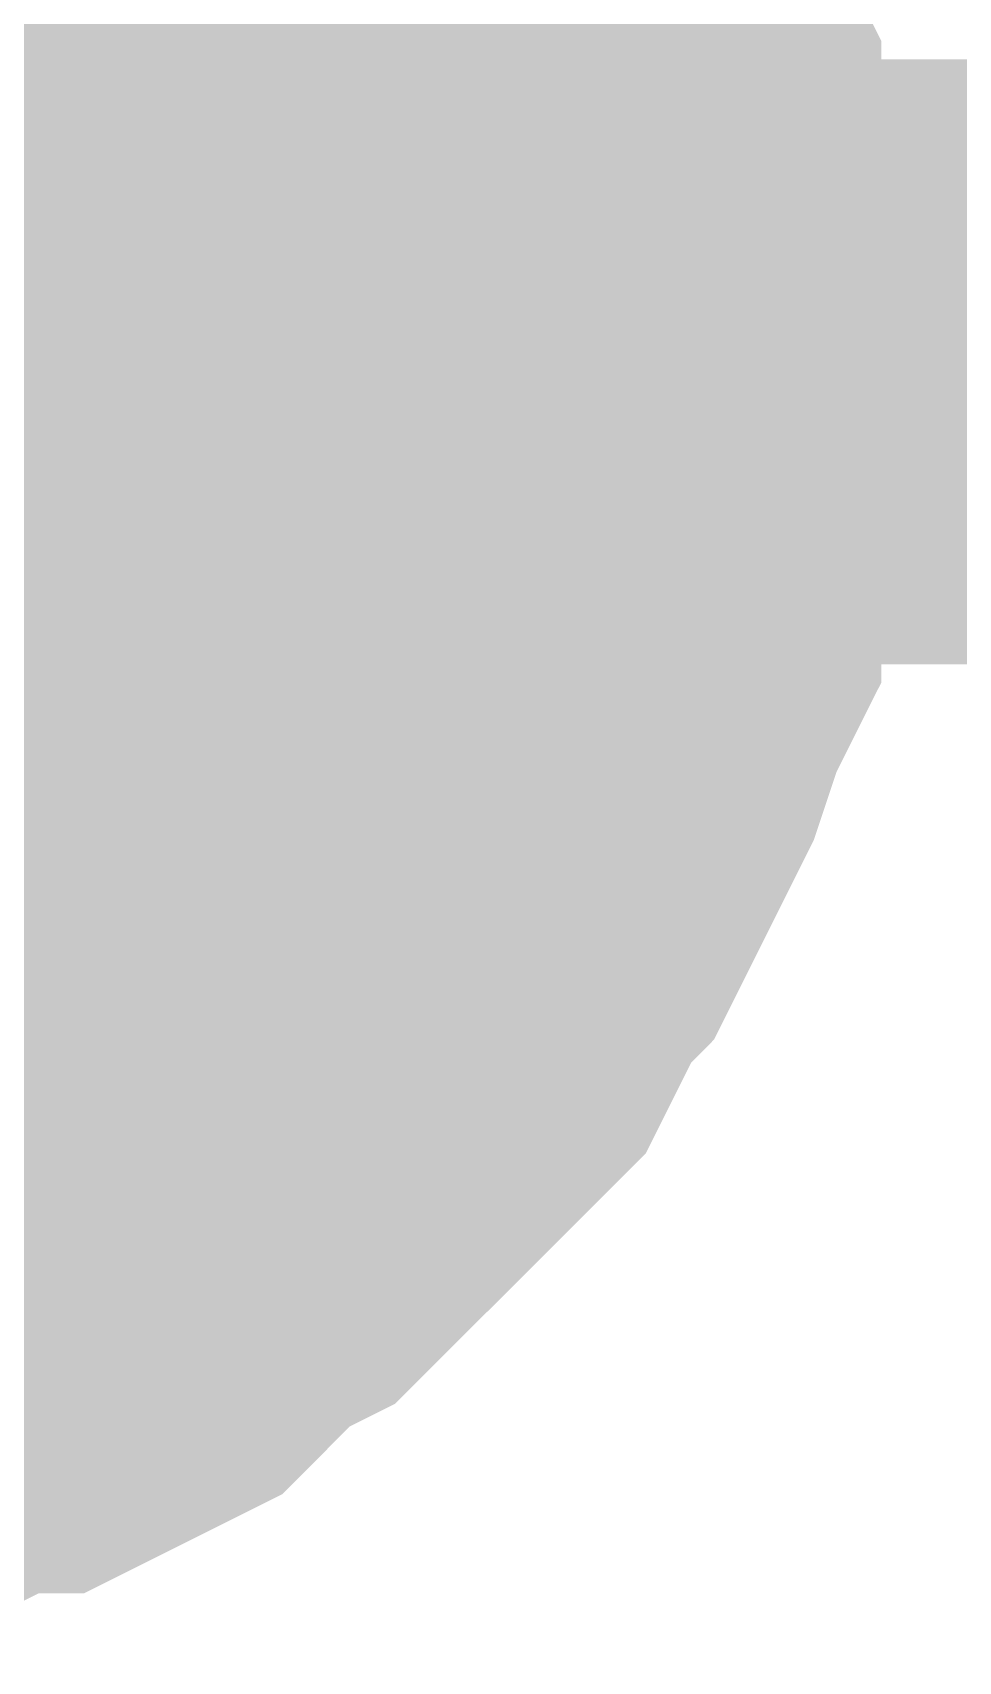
# Model space of a CAD drawing. Header units: inches. Extents: x 0 to 432, y 0 to 280.
# Drawn here: x 152.636 to 153.095, y 164.447 to 165.254 of the extents above; entities that cross this region are included whole.
import ezdxf

# ---------------------------------------------------------------- set-up
doc = ezdxf.new("R2010")
doc.units = ezdxf.units.IN
doc.layers.add('Sheet', color=255, linetype='Continuous')

msp = doc.modelspace()

# ---------------------------------------------------------------- linework, layer by layer
at = {"layer": 'Sheet'}
msp.add_lwpolyline([(152.146, 165.1, 0.508, 0.508, 1), (152.654, 165.1, 0.508, 0.508, 1)], format="xyseb", close=True, dxfattribs=at)
for points in [[(152.7944, 165.41648, 0.29972, 0.29972, 0), (152.81686, 165.39402, 0.29972, 0.29972, 0), (152.82809, 165.37156, 0.29972, 0.29972, 0), (152.83932, 165.3491, 0.29972, 0.29972, 0), (152.85055, 165.33787, 0.29972, 0.29972, 0), (152.86178, 165.31541, 0.29972, 0.29972, 0), (152.87301, 165.29295, 0.29972, 0.29972, 0), (152.88424, 165.27049, 0.29972, 0.29972, 0), (152.89547, 165.2368, 0.29972, 0.29972, 0), (152.90671, 165.21434, 0.29972, 0.29972, 0), (152.90671, 165.19188, 0.29972, 0.29972, 0), (152.90671, 165.16942, 0.29972, 0.29972, 0), (152.91794, 165.14696, 0.29972, 0.29972, 0), (152.91794, 165.11327, 0.29972, 0.29972, 0), (152.91794, 165.09081, 0.29972, 0.29972, 0)], [(152.7944, 165.41648, 0.29972, 0.29972, 0), (152.81686, 165.39402, 0.29972, 0.29972, 0), (152.82809, 165.37156, 0.29972, 0.29972, 0), (152.83932, 165.3491, 0.29972, 0.29972, 0), (152.85055, 165.33787, 0.29972, 0.29972, 0), (152.86178, 165.31541, 0.29972, 0.29972, 0), (152.87301, 165.29295, 0.29972, 0.29972, 0), (152.88424, 165.27049, 0.29972, 0.29972, 0), (152.89547, 165.2368, 0.29972, 0.29972, 0), (152.90671, 165.21434, 0.29972, 0.29972, 0), (152.90671, 165.19188, 0.29972, 0.29972, 0), (152.90671, 165.16942, 0.29972, 0.29972, 0), (152.91794, 165.14696, 0.29972, 0.29972, 0), (152.91794, 165.11327, 0.29972, 0.29972, 0), (152.91794, 165.09081, 0.29972, 0.29972, 0)], [(152.7944, 165.41648, 0.29972, 0.29972, 0), (152.81686, 165.39402, 0.29972, 0.29972, 0), (152.82809, 165.37156, 0.29972, 0.29972, 0), (152.83932, 165.3491, 0.29972, 0.29972, 0), (152.85055, 165.33787, 0.29972, 0.29972, 0), (152.86178, 165.31541, 0.29972, 0.29972, 0), (152.87301, 165.29295, 0.29972, 0.29972, 0), (152.88424, 165.27049, 0.29972, 0.29972, 0), (152.89547, 165.2368, 0.29972, 0.29972, 0), (152.90671, 165.21434, 0.29972, 0.29972, 0), (152.90671, 165.19188, 0.29972, 0.29972, 0), (152.90671, 165.16942, 0.29972, 0.29972, 0), (152.91794, 165.14696, 0.29972, 0.29972, 0), (152.91794, 165.11327, 0.29972, 0.29972, 0), (152.91794, 165.09081, 0.29972, 0.29972, 0)], [(152.7944, 165.41648, 0.29972, 0.29972, 0), (152.81686, 165.39402, 0.29972, 0.29972, 0), (152.82809, 165.37156, 0.29972, 0.29972, 0), (152.83932, 165.3491, 0.29972, 0.29972, 0), (152.85055, 165.33787, 0.29972, 0.29972, 0), (152.86178, 165.31541, 0.29972, 0.29972, 0), (152.87301, 165.29295, 0.29972, 0.29972, 0), (152.88424, 165.27049, 0.29972, 0.29972, 0), (152.89547, 165.2368, 0.29972, 0.29972, 0), (152.90671, 165.21434, 0.29972, 0.29972, 0), (152.90671, 165.19188, 0.29972, 0.29972, 0), (152.90671, 165.16942, 0.29972, 0.29972, 0), (152.91794, 165.14696, 0.29972, 0.29972, 0), (152.91794, 165.11327, 0.29972, 0.29972, 0), (152.91794, 165.09081, 0.29972, 0.29972, 0)], [(152.7944, 165.41648, 0.29972, 0.29972, 0), (152.81686, 165.39402, 0.29972, 0.29972, 0), (152.82809, 165.37156, 0.29972, 0.29972, 0), (152.83932, 165.3491, 0.29972, 0.29972, 0), (152.85055, 165.33787, 0.29972, 0.29972, 0), (152.86178, 165.31541, 0.29972, 0.29972, 0), (152.87301, 165.29295, 0.29972, 0.29972, 0), (152.88424, 165.27049, 0.29972, 0.29972, 0), (152.89547, 165.2368, 0.29972, 0.29972, 0), (152.90671, 165.21434, 0.29972, 0.29972, 0), (152.90671, 165.19188, 0.29972, 0.29972, 0), (152.90671, 165.16942, 0.29972, 0.29972, 0), (152.91794, 165.14696, 0.29972, 0.29972, 0), (152.91794, 165.11327, 0.29972, 0.29972, 0), (152.91794, 165.09081, 0.29972, 0.29972, 0)], [(152.7944, 165.41648, 0.29972, 0.29972, 0), (152.81686, 165.39402, 0.29972, 0.29972, 0), (152.82809, 165.37156, 0.29972, 0.29972, 0), (152.83932, 165.3491, 0.29972, 0.29972, 0), (152.85055, 165.33787, 0.29972, 0.29972, 0), (152.86178, 165.31541, 0.29972, 0.29972, 0), (152.87301, 165.29295, 0.29972, 0.29972, 0), (152.88424, 165.27049, 0.29972, 0.29972, 0), (152.89547, 165.2368, 0.29972, 0.29972, 0), (152.90671, 165.21434, 0.29972, 0.29972, 0), (152.90671, 165.19188, 0.29972, 0.29972, 0), (152.90671, 165.16942, 0.29972, 0.29972, 0), (152.91794, 165.14696, 0.29972, 0.29972, 0), (152.91794, 165.11327, 0.29972, 0.29972, 0), (152.91794, 165.09081, 0.29972, 0.29972, 0)], [(152.7944, 165.41648, 0.29972, 0.29972, 0), (152.81686, 165.39402, 0.29972, 0.29972, 0), (152.82809, 165.37156, 0.29972, 0.29972, 0), (152.83932, 165.3491, 0.29972, 0.29972, 0), (152.85055, 165.33787, 0.29972, 0.29972, 0), (152.86178, 165.31541, 0.29972, 0.29972, 0), (152.87301, 165.29295, 0.29972, 0.29972, 0), (152.88424, 165.27049, 0.29972, 0.29972, 0), (152.89547, 165.2368, 0.29972, 0.29972, 0), (152.90671, 165.21434, 0.29972, 0.29972, 0), (152.90671, 165.19188, 0.29972, 0.29972, 0), (152.90671, 165.16942, 0.29972, 0.29972, 0), (152.91794, 165.14696, 0.29972, 0.29972, 0), (152.91794, 165.11327, 0.29972, 0.29972, 0), (152.91794, 165.09081, 0.29972, 0.29972, 0)], [(152.86178, 165.31541, 0.09906, 0.09906, 0), (152.87301, 165.29295, 0.09906, 0.09906, 0), (152.88424, 165.27049, 0.09906, 0.09906, 0), (152.89547, 165.2368, 0.09906, 0.09906, 0), (152.90671, 165.21434, 0.09906, 0.09906, 0), (152.90671, 165.19188, 0.09906, 0.09906, 0), (152.90671, 165.16942, 0.09906, 0.09906, 0), (152.91794, 165.14696, 0.09906, 0.09906, 0), (152.91794, 165.11327, 0.09906, 0.09906, 0), (152.91794, 165.09081, 0.09906, 0.09906, 0)], [(152.86178, 165.31541, 0.09906, 0.09906, 0), (152.87301, 165.29295, 0.09906, 0.09906, 0), (152.88424, 165.27049, 0.09906, 0.09906, 0), (152.89547, 165.2368, 0.09906, 0.09906, 0), (152.90671, 165.21434, 0.09906, 0.09906, 0), (152.90671, 165.19188, 0.09906, 0.09906, 0), (152.90671, 165.16942, 0.09906, 0.09906, 0), (152.91794, 165.14696, 0.09906, 0.09906, 0), (152.91794, 165.11327, 0.09906, 0.09906, 0), (152.91794, 165.09081, 0.09906, 0.09906, 0)], [(152.86178, 165.31541, 0.09906, 0.09906, 0), (152.87301, 165.29295, 0.09906, 0.09906, 0), (152.88424, 165.27049, 0.09906, 0.09906, 0), (152.89547, 165.2368, 0.09906, 0.09906, 0), (152.90671, 165.21434, 0.09906, 0.09906, 0), (152.90671, 165.19188, 0.09906, 0.09906, 0), (152.90671, 165.16942, 0.09906, 0.09906, 0), (152.91794, 165.14696, 0.09906, 0.09906, 0), (152.91794, 165.11327, 0.09906, 0.09906, 0), (152.91794, 165.09081, 0.09906, 0.09906, 0)], [(152.86178, 165.31541, 0.09906, 0.09906, 0), (152.87301, 165.29295, 0.09906, 0.09906, 0), (152.88424, 165.27049, 0.09906, 0.09906, 0), (152.89547, 165.2368, 0.09906, 0.09906, 0), (152.90671, 165.21434, 0.09906, 0.09906, 0), (152.90671, 165.19188, 0.09906, 0.09906, 0), (152.90671, 165.16942, 0.09906, 0.09906, 0), (152.91794, 165.14696, 0.09906, 0.09906, 0), (152.91794, 165.11327, 0.09906, 0.09906, 0), (152.91794, 165.09081, 0.09906, 0.09906, 0)], [(152.86178, 165.31541, 0.09906, 0.09906, 0), (152.87301, 165.29295, 0.09906, 0.09906, 0), (152.88424, 165.27049, 0.09906, 0.09906, 0), (152.89547, 165.2368, 0.09906, 0.09906, 0), (152.90671, 165.21434, 0.09906, 0.09906, 0), (152.90671, 165.19188, 0.09906, 0.09906, 0), (152.90671, 165.16942, 0.09906, 0.09906, 0), (152.91794, 165.14696, 0.09906, 0.09906, 0), (152.91794, 165.11327, 0.09906, 0.09906, 0), (152.91794, 165.09081, 0.09906, 0.09906, 0)], [(152.86178, 165.31541, 0.09906, 0.09906, 0), (152.87301, 165.29295, 0.09906, 0.09906, 0), (152.88424, 165.27049, 0.09906, 0.09906, 0), (152.89547, 165.2368, 0.09906, 0.09906, 0), (152.90671, 165.21434, 0.09906, 0.09906, 0), (152.90671, 165.19188, 0.09906, 0.09906, 0), (152.90671, 165.16942, 0.09906, 0.09906, 0), (152.91794, 165.14696, 0.09906, 0.09906, 0), (152.91794, 165.11327, 0.09906, 0.09906, 0), (152.91794, 165.09081, 0.09906, 0.09906, 0)], [(152.86178, 165.31541, 0.09906, 0.09906, 0), (152.87301, 165.29295, 0.09906, 0.09906, 0), (152.88424, 165.27049, 0.09906, 0.09906, 0), (152.89547, 165.2368, 0.09906, 0.09906, 0), (152.90671, 165.21434, 0.09906, 0.09906, 0), (152.90671, 165.19188, 0.09906, 0.09906, 0), (152.90671, 165.16942, 0.09906, 0.09906, 0), (152.91794, 165.14696, 0.09906, 0.09906, 0), (152.91794, 165.11327, 0.09906, 0.09906, 0), (152.91794, 165.09081, 0.09906, 0.09906, 0)], [(152.40132, 165.09081, 0.29972, 0.29972, 0), (157.48885, 165.09081, 0.29972, 0.29972, 0)], [(152.91794, 165.09081, 0.29972, 0.29972, 0), (152.91794, 165.06835, 0.29972, 0.29972, 0), (152.91794, 165.03466, 0.29972, 0.29972, 0), (152.90671, 165.0122, 0.29972, 0.29972, 0), (152.90671, 164.98974, 0.29972, 0.29972, 0), (152.90671, 164.96728, 0.29972, 0.29972, 0), (152.89547, 164.94482, 0.29972, 0.29972, 0), (152.88424, 164.91113, 0.29972, 0.29972, 0), (152.87301, 164.88867, 0.29972, 0.29972, 0), (152.86178, 164.86621, 0.29972, 0.29972, 0), (152.85055, 164.84375, 0.29972, 0.29972, 0), (152.83932, 164.83252, 0.29972, 0.29972, 0), (152.82809, 164.81006, 0.29972, 0.29972, 0), (152.81686, 164.7876, 0.29972, 0.29972, 0), (152.7944, 164.76514, 0.29972, 0.29972, 0), (152.78317, 164.75391, 0.29972, 0.29972, 0), (152.76071, 164.73145, 0.29972, 0.29972, 0), (152.74947, 164.72023, 0.29972, 0.29972, 0), (152.72701, 164.69777, 0.29972, 0.29972, 0), (152.70455, 164.68654, 0.29972, 0.29972, 0), (152.69332, 164.67531, 0.29972, 0.29972, 0), (152.67086, 164.65285, 0.29972, 0.29972, 0), (152.6484, 164.64162, 0.29972, 0.29972, 0), (152.62594, 164.63039, 0.29972, 0.29972, 0), (152.60347, 164.63039, 0.29972, 0.29972, 0), (152.58101, 164.61916, 0.29972, 0.29972, 0), (152.55855, 164.60793, 0.29972, 0.29972, 0), (152.52486, 164.5967, 0.29972, 0.29972, 0), (152.5024, 164.5967, 0.29972, 0.29972, 0), (152.47994, 164.5967, 0.29972, 0.29972, 0)], [(152.91794, 165.09081, 0.29972, 0.29972, 0), (152.91794, 165.06835, 0.29972, 0.29972, 0), (152.91794, 165.03466, 0.29972, 0.29972, 0), (152.90671, 165.0122, 0.29972, 0.29972, 0), (152.90671, 164.98974, 0.29972, 0.29972, 0), (152.90671, 164.96728, 0.29972, 0.29972, 0), (152.89547, 164.94482, 0.29972, 0.29972, 0), (152.88424, 164.91113, 0.29972, 0.29972, 0), (152.87301, 164.88867, 0.29972, 0.29972, 0), (152.86178, 164.86621, 0.29972, 0.29972, 0), (152.85055, 164.84375, 0.29972, 0.29972, 0), (152.83932, 164.83252, 0.29972, 0.29972, 0), (152.82809, 164.81006, 0.29972, 0.29972, 0), (152.81686, 164.7876, 0.29972, 0.29972, 0), (152.7944, 164.76514, 0.29972, 0.29972, 0), (152.78317, 164.75391, 0.29972, 0.29972, 0), (152.76071, 164.73145, 0.29972, 0.29972, 0), (152.74947, 164.72023, 0.29972, 0.29972, 0), (152.72701, 164.69777, 0.29972, 0.29972, 0), (152.70455, 164.68654, 0.29972, 0.29972, 0), (152.69332, 164.67531, 0.29972, 0.29972, 0), (152.67086, 164.65285, 0.29972, 0.29972, 0), (152.6484, 164.64162, 0.29972, 0.29972, 0), (152.62594, 164.63039, 0.29972, 0.29972, 0), (152.60347, 164.63039, 0.29972, 0.29972, 0), (152.58101, 164.61916, 0.29972, 0.29972, 0), (152.55855, 164.60793, 0.29972, 0.29972, 0), (152.52486, 164.5967, 0.29972, 0.29972, 0), (152.5024, 164.5967, 0.29972, 0.29972, 0), (152.47994, 164.5967, 0.29972, 0.29972, 0)], [(152.91794, 165.09081, 0.29972, 0.29972, 0), (152.91794, 165.06835, 0.29972, 0.29972, 0), (152.91794, 165.03466, 0.29972, 0.29972, 0), (152.90671, 165.0122, 0.29972, 0.29972, 0), (152.90671, 164.98974, 0.29972, 0.29972, 0), (152.90671, 164.96728, 0.29972, 0.29972, 0), (152.89547, 164.94482, 0.29972, 0.29972, 0), (152.88424, 164.91113, 0.29972, 0.29972, 0), (152.87301, 164.88867, 0.29972, 0.29972, 0), (152.86178, 164.86621, 0.29972, 0.29972, 0), (152.85055, 164.84375, 0.29972, 0.29972, 0), (152.83932, 164.83252, 0.29972, 0.29972, 0), (152.82809, 164.81006, 0.29972, 0.29972, 0), (152.81686, 164.7876, 0.29972, 0.29972, 0), (152.7944, 164.76514, 0.29972, 0.29972, 0), (152.78317, 164.75391, 0.29972, 0.29972, 0), (152.76071, 164.73145, 0.29972, 0.29972, 0), (152.74947, 164.72023, 0.29972, 0.29972, 0), (152.72701, 164.69777, 0.29972, 0.29972, 0), (152.70455, 164.68654, 0.29972, 0.29972, 0), (152.69332, 164.67531, 0.29972, 0.29972, 0), (152.67086, 164.65285, 0.29972, 0.29972, 0), (152.6484, 164.64162, 0.29972, 0.29972, 0), (152.62594, 164.63039, 0.29972, 0.29972, 0), (152.60347, 164.63039, 0.29972, 0.29972, 0), (152.58101, 164.61916, 0.29972, 0.29972, 0), (152.55855, 164.60793, 0.29972, 0.29972, 0), (152.52486, 164.5967, 0.29972, 0.29972, 0), (152.5024, 164.5967, 0.29972, 0.29972, 0), (152.47994, 164.5967, 0.29972, 0.29972, 0)], [(152.91794, 165.09081, 0.29972, 0.29972, 0), (152.91794, 165.06835, 0.29972, 0.29972, 0), (152.91794, 165.03466, 0.29972, 0.29972, 0), (152.90671, 165.0122, 0.29972, 0.29972, 0), (152.90671, 164.98974, 0.29972, 0.29972, 0), (152.90671, 164.96728, 0.29972, 0.29972, 0), (152.89547, 164.94482, 0.29972, 0.29972, 0), (152.88424, 164.91113, 0.29972, 0.29972, 0), (152.87301, 164.88867, 0.29972, 0.29972, 0), (152.86178, 164.86621, 0.29972, 0.29972, 0), (152.85055, 164.84375, 0.29972, 0.29972, 0), (152.83932, 164.83252, 0.29972, 0.29972, 0), (152.82809, 164.81006, 0.29972, 0.29972, 0), (152.81686, 164.7876, 0.29972, 0.29972, 0), (152.7944, 164.76514, 0.29972, 0.29972, 0), (152.78317, 164.75391, 0.29972, 0.29972, 0), (152.76071, 164.73145, 0.29972, 0.29972, 0), (152.74947, 164.72023, 0.29972, 0.29972, 0), (152.72701, 164.69777, 0.29972, 0.29972, 0), (152.70455, 164.68654, 0.29972, 0.29972, 0), (152.69332, 164.67531, 0.29972, 0.29972, 0), (152.67086, 164.65285, 0.29972, 0.29972, 0), (152.6484, 164.64162, 0.29972, 0.29972, 0), (152.62594, 164.63039, 0.29972, 0.29972, 0), (152.60347, 164.63039, 0.29972, 0.29972, 0), (152.58101, 164.61916, 0.29972, 0.29972, 0), (152.55855, 164.60793, 0.29972, 0.29972, 0), (152.52486, 164.5967, 0.29972, 0.29972, 0), (152.5024, 164.5967, 0.29972, 0.29972, 0), (152.47994, 164.5967, 0.29972, 0.29972, 0)], [(152.91794, 165.09081, 0.29972, 0.29972, 0), (152.91794, 165.06835, 0.29972, 0.29972, 0), (152.91794, 165.03466, 0.29972, 0.29972, 0), (152.90671, 165.0122, 0.29972, 0.29972, 0), (152.90671, 164.98974, 0.29972, 0.29972, 0), (152.90671, 164.96728, 0.29972, 0.29972, 0), (152.89547, 164.94482, 0.29972, 0.29972, 0), (152.88424, 164.91113, 0.29972, 0.29972, 0), (152.87301, 164.88867, 0.29972, 0.29972, 0), (152.86178, 164.86621, 0.29972, 0.29972, 0), (152.85055, 164.84375, 0.29972, 0.29972, 0), (152.83932, 164.83252, 0.29972, 0.29972, 0), (152.82809, 164.81006, 0.29972, 0.29972, 0), (152.81686, 164.7876, 0.29972, 0.29972, 0), (152.7944, 164.76514, 0.29972, 0.29972, 0), (152.78317, 164.75391, 0.29972, 0.29972, 0), (152.76071, 164.73145, 0.29972, 0.29972, 0), (152.74947, 164.72023, 0.29972, 0.29972, 0), (152.72701, 164.69777, 0.29972, 0.29972, 0), (152.70455, 164.68654, 0.29972, 0.29972, 0), (152.69332, 164.67531, 0.29972, 0.29972, 0), (152.67086, 164.65285, 0.29972, 0.29972, 0), (152.6484, 164.64162, 0.29972, 0.29972, 0), (152.62594, 164.63039, 0.29972, 0.29972, 0), (152.60347, 164.63039, 0.29972, 0.29972, 0), (152.58101, 164.61916, 0.29972, 0.29972, 0), (152.55855, 164.60793, 0.29972, 0.29972, 0), (152.52486, 164.5967, 0.29972, 0.29972, 0), (152.5024, 164.5967, 0.29972, 0.29972, 0), (152.47994, 164.5967, 0.29972, 0.29972, 0)], [(152.91794, 165.09081, 0.29972, 0.29972, 0), (152.91794, 165.06835, 0.29972, 0.29972, 0), (152.91794, 165.03466, 0.29972, 0.29972, 0), (152.90671, 165.0122, 0.29972, 0.29972, 0), (152.90671, 164.98974, 0.29972, 0.29972, 0), (152.90671, 164.96728, 0.29972, 0.29972, 0), (152.89547, 164.94482, 0.29972, 0.29972, 0), (152.88424, 164.91113, 0.29972, 0.29972, 0), (152.87301, 164.88867, 0.29972, 0.29972, 0), (152.86178, 164.86621, 0.29972, 0.29972, 0), (152.85055, 164.84375, 0.29972, 0.29972, 0), (152.83932, 164.83252, 0.29972, 0.29972, 0), (152.82809, 164.81006, 0.29972, 0.29972, 0), (152.81686, 164.7876, 0.29972, 0.29972, 0), (152.7944, 164.76514, 0.29972, 0.29972, 0), (152.78317, 164.75391, 0.29972, 0.29972, 0), (152.76071, 164.73145, 0.29972, 0.29972, 0), (152.74947, 164.72023, 0.29972, 0.29972, 0), (152.72701, 164.69777, 0.29972, 0.29972, 0), (152.70455, 164.68654, 0.29972, 0.29972, 0), (152.69332, 164.67531, 0.29972, 0.29972, 0), (152.67086, 164.65285, 0.29972, 0.29972, 0), (152.6484, 164.64162, 0.29972, 0.29972, 0), (152.62594, 164.63039, 0.29972, 0.29972, 0), (152.60347, 164.63039, 0.29972, 0.29972, 0), (152.58101, 164.61916, 0.29972, 0.29972, 0), (152.55855, 164.60793, 0.29972, 0.29972, 0), (152.52486, 164.5967, 0.29972, 0.29972, 0), (152.5024, 164.5967, 0.29972, 0.29972, 0), (152.47994, 164.5967, 0.29972, 0.29972, 0)], [(152.91794, 165.09081, 0.29972, 0.29972, 0), (152.91794, 165.06835, 0.29972, 0.29972, 0), (152.91794, 165.03466, 0.29972, 0.29972, 0), (152.90671, 165.0122, 0.29972, 0.29972, 0), (152.90671, 164.98974, 0.29972, 0.29972, 0), (152.90671, 164.96728, 0.29972, 0.29972, 0), (152.89547, 164.94482, 0.29972, 0.29972, 0), (152.88424, 164.91113, 0.29972, 0.29972, 0), (152.87301, 164.88867, 0.29972, 0.29972, 0), (152.86178, 164.86621, 0.29972, 0.29972, 0), (152.85055, 164.84375, 0.29972, 0.29972, 0), (152.83932, 164.83252, 0.29972, 0.29972, 0), (152.82809, 164.81006, 0.29972, 0.29972, 0), (152.81686, 164.7876, 0.29972, 0.29972, 0), (152.7944, 164.76514, 0.29972, 0.29972, 0), (152.78317, 164.75391, 0.29972, 0.29972, 0), (152.76071, 164.73145, 0.29972, 0.29972, 0), (152.74947, 164.72023, 0.29972, 0.29972, 0), (152.72701, 164.69777, 0.29972, 0.29972, 0), (152.70455, 164.68654, 0.29972, 0.29972, 0), (152.69332, 164.67531, 0.29972, 0.29972, 0), (152.67086, 164.65285, 0.29972, 0.29972, 0), (152.6484, 164.64162, 0.29972, 0.29972, 0), (152.62594, 164.63039, 0.29972, 0.29972, 0), (152.60347, 164.63039, 0.29972, 0.29972, 0), (152.58101, 164.61916, 0.29972, 0.29972, 0), (152.55855, 164.60793, 0.29972, 0.29972, 0), (152.52486, 164.5967, 0.29972, 0.29972, 0), (152.5024, 164.5967, 0.29972, 0.29972, 0), (152.47994, 164.5967, 0.29972, 0.29972, 0)], [(152.91794, 165.09081, 0.29972, 0.29972, 0), (152.91794, 165.09081, 0.29972, 0.29972, 0), (152.91794, 165.09081, 0.29972, 0.29972, 0), (152.91794, 165.09081, 0.29972, 0.29972, 0), (152.91794, 165.09081, 0.29972, 0.29972, 0), (152.91794, 165.09081, 0.29972, 0.29972, 0), (152.91794, 165.09081, 0.29972, 0.29972, 0), (152.91794, 165.09081, 0.29972, 0.29972, 0), (152.91794, 165.09081, 0.29972, 0.29972, 0), (152.91794, 165.09081, 0.29972, 0.29972, 0), (152.91794, 165.09081, 0.29972, 0.29972, 0), (152.91794, 165.09081, 0.29972, 0.29972, 0), (152.91794, 165.09081, 0.29972, 0.29972, 0), (152.91794, 165.09081, 0.29972, 0.29972, 0), (152.91794, 165.09081, 0.29972, 0.29972, 0), (152.91794, 165.09081, 0.29972, 0.29972, 0), (152.91794, 165.09081, 0.29972, 0.29972, 0), (152.91794, 165.09081, 0.29972, 0.29972, 0), (152.91794, 165.09081, 0.29972, 0.29972, 0), (152.91794, 165.09081, 0.29972, 0.29972, 0), (152.91794, 165.09081, 0.29972, 0.29972, 0), (152.91794, 165.09081, 0.29972, 0.29972, 0), (152.91794, 165.09081, 0.29972, 0.29972, 0), (152.91794, 165.09081, 0.29972, 0.29972, 0), (152.91794, 165.09081, 0.29972, 0.29972, 0), (152.91794, 165.09081, 0.29972, 0.29972, 0), (152.91794, 165.09081, 0.29972, 0.29972, 0), (152.91794, 165.09081, 0.29972, 0.29972, 0), (152.91794, 165.09081, 0.29972, 0.29972, 0), (152.91794, 165.09081, 0.29972, 0.29972, 0), (152.91794, 165.09081, 0.29972, 0.29972, 0), (152.91794, 165.09081, 0.29972, 0.29972, 0), (152.91794, 165.09081, 0.29972, 0.29972, 0)], [(152.91794, 165.09081, 0.29972, 0.29972, 0), (152.91794, 165.09081, 0.29972, 0.29972, 0)], [(152.91794, 165.09081, 0.29972, 0.29972, 0), (152.91794, 165.09081, 0.29972, 0.29972, 0), (152.91794, 165.09081, 0.29972, 0.29972, 0), (152.91794, 165.09081, 0.29972, 0.29972, 0), (152.91794, 165.09081, 0.29972, 0.29972, 0), (152.91794, 165.09081, 0.29972, 0.29972, 0), (152.91794, 165.09081, 0.29972, 0.29972, 0), (152.91794, 165.09081, 0.29972, 0.29972, 0), (152.91794, 165.09081, 0.29972, 0.29972, 0), (152.91794, 165.09081, 0.29972, 0.29972, 0), (152.91794, 165.09081, 0.29972, 0.29972, 0), (152.91794, 165.09081, 0.29972, 0.29972, 0), (152.91794, 165.09081, 0.29972, 0.29972, 0), (152.91794, 165.09081, 0.29972, 0.29972, 0), (152.91794, 165.09081, 0.29972, 0.29972, 0), (152.91794, 165.09081, 0.29972, 0.29972, 0), (152.91794, 165.09081, 0.29972, 0.29972, 0), (152.91794, 165.09081, 0.29972, 0.29972, 0), (152.91794, 165.09081, 0.29972, 0.29972, 0), (152.91794, 165.09081, 0.29972, 0.29972, 0), (152.91794, 165.09081, 0.29972, 0.29972, 0), (152.91794, 165.09081, 0.29972, 0.29972, 0), (152.91794, 165.09081, 0.29972, 0.29972, 0), (152.91794, 165.09081, 0.29972, 0.29972, 0), (152.91794, 165.09081, 0.29972, 0.29972, 0), (152.91794, 165.09081, 0.29972, 0.29972, 0), (152.91794, 165.09081, 0.29972, 0.29972, 0), (152.91794, 165.09081, 0.29972, 0.29972, 0), (152.91794, 165.09081, 0.29972, 0.29972, 0), (152.91794, 165.09081, 0.29972, 0.29972, 0), (152.91794, 165.09081, 0.29972, 0.29972, 0), (152.91794, 165.09081, 0.29972, 0.29972, 0), (152.91794, 165.09081, 0.29972, 0.29972, 0)], [(152.91794, 165.09081, 0.29972, 0.29972, 0), (152.91794, 165.09081, 0.29972, 0.29972, 0)], [(152.91794, 165.09081, 0.29972, 0.29972, 0), (152.91794, 165.09081, 0.29972, 0.29972, 0), (152.91794, 165.09081, 0.29972, 0.29972, 0), (152.91794, 165.09081, 0.29972, 0.29972, 0), (152.91794, 165.09081, 0.29972, 0.29972, 0), (152.91794, 165.09081, 0.29972, 0.29972, 0), (152.91794, 165.09081, 0.29972, 0.29972, 0), (152.91794, 165.09081, 0.29972, 0.29972, 0), (152.91794, 165.09081, 0.29972, 0.29972, 0), (152.91794, 165.09081, 0.29972, 0.29972, 0), (152.91794, 165.09081, 0.29972, 0.29972, 0), (152.91794, 165.09081, 0.29972, 0.29972, 0), (152.91794, 165.09081, 0.29972, 0.29972, 0), (152.91794, 165.09081, 0.29972, 0.29972, 0), (152.91794, 165.09081, 0.29972, 0.29972, 0), (152.91794, 165.09081, 0.29972, 0.29972, 0), (152.91794, 165.09081, 0.29972, 0.29972, 0), (152.91794, 165.09081, 0.29972, 0.29972, 0), (152.91794, 165.09081, 0.29972, 0.29972, 0), (152.91794, 165.09081, 0.29972, 0.29972, 0), (152.91794, 165.09081, 0.29972, 0.29972, 0), (152.91794, 165.09081, 0.29972, 0.29972, 0), (152.91794, 165.09081, 0.29972, 0.29972, 0), (152.91794, 165.09081, 0.29972, 0.29972, 0), (152.91794, 165.09081, 0.29972, 0.29972, 0), (152.91794, 165.09081, 0.29972, 0.29972, 0), (152.91794, 165.09081, 0.29972, 0.29972, 0), (152.91794, 165.09081, 0.29972, 0.29972, 0), (152.91794, 165.09081, 0.29972, 0.29972, 0), (152.91794, 165.09081, 0.29972, 0.29972, 0), (152.91794, 165.09081, 0.29972, 0.29972, 0), (152.91794, 165.09081, 0.29972, 0.29972, 0), (152.91794, 165.09081, 0.29972, 0.29972, 0)], [(152.91794, 165.09081, 0.29972, 0.29972, 0), (152.91794, 165.09081, 0.29972, 0.29972, 0)], [(152.91794, 165.09081, 0.29972, 0.29972, 0), (152.91794, 165.09081, 0.29972, 0.29972, 0), (152.91794, 165.09081, 0.29972, 0.29972, 0), (152.91794, 165.09081, 0.29972, 0.29972, 0), (152.91794, 165.09081, 0.29972, 0.29972, 0), (152.91794, 165.09081, 0.29972, 0.29972, 0), (152.91794, 165.09081, 0.29972, 0.29972, 0), (152.91794, 165.09081, 0.29972, 0.29972, 0), (152.91794, 165.09081, 0.29972, 0.29972, 0), (152.91794, 165.09081, 0.29972, 0.29972, 0), (152.91794, 165.09081, 0.29972, 0.29972, 0), (152.91794, 165.09081, 0.29972, 0.29972, 0), (152.91794, 165.09081, 0.29972, 0.29972, 0), (152.91794, 165.09081, 0.29972, 0.29972, 0), (152.91794, 165.09081, 0.29972, 0.29972, 0), (152.91794, 165.09081, 0.29972, 0.29972, 0), (152.91794, 165.09081, 0.29972, 0.29972, 0), (152.91794, 165.09081, 0.29972, 0.29972, 0), (152.91794, 165.09081, 0.29972, 0.29972, 0), (152.91794, 165.09081, 0.29972, 0.29972, 0), (152.91794, 165.09081, 0.29972, 0.29972, 0), (152.91794, 165.09081, 0.29972, 0.29972, 0), (152.91794, 165.09081, 0.29972, 0.29972, 0), (152.91794, 165.09081, 0.29972, 0.29972, 0), (152.91794, 165.09081, 0.29972, 0.29972, 0), (152.91794, 165.09081, 0.29972, 0.29972, 0), (152.91794, 165.09081, 0.29972, 0.29972, 0), (152.91794, 165.09081, 0.29972, 0.29972, 0), (152.91794, 165.09081, 0.29972, 0.29972, 0), (152.91794, 165.09081, 0.29972, 0.29972, 0), (152.91794, 165.09081, 0.29972, 0.29972, 0), (152.91794, 165.09081, 0.29972, 0.29972, 0), (152.91794, 165.09081, 0.29972, 0.29972, 0)], [(152.91794, 165.09081, 0.29972, 0.29972, 0), (152.91794, 165.09081, 0.29972, 0.29972, 0)], [(152.91794, 165.09081, 0.29972, 0.29972, 0), (152.91794, 165.09081, 0.29972, 0.29972, 0), (152.91794, 165.09081, 0.29972, 0.29972, 0), (152.91794, 165.09081, 0.29972, 0.29972, 0), (152.91794, 165.09081, 0.29972, 0.29972, 0), (152.91794, 165.09081, 0.29972, 0.29972, 0), (152.91794, 165.09081, 0.29972, 0.29972, 0), (152.91794, 165.09081, 0.29972, 0.29972, 0), (152.91794, 165.09081, 0.29972, 0.29972, 0), (152.91794, 165.09081, 0.29972, 0.29972, 0), (152.91794, 165.09081, 0.29972, 0.29972, 0), (152.91794, 165.09081, 0.29972, 0.29972, 0), (152.91794, 165.09081, 0.29972, 0.29972, 0), (152.91794, 165.09081, 0.29972, 0.29972, 0), (152.91794, 165.09081, 0.29972, 0.29972, 0), (152.91794, 165.09081, 0.29972, 0.29972, 0), (152.91794, 165.09081, 0.29972, 0.29972, 0), (152.91794, 165.09081, 0.29972, 0.29972, 0), (152.91794, 165.09081, 0.29972, 0.29972, 0), (152.91794, 165.09081, 0.29972, 0.29972, 0), (152.91794, 165.09081, 0.29972, 0.29972, 0), (152.91794, 165.09081, 0.29972, 0.29972, 0), (152.91794, 165.09081, 0.29972, 0.29972, 0), (152.91794, 165.09081, 0.29972, 0.29972, 0), (152.91794, 165.09081, 0.29972, 0.29972, 0), (152.91794, 165.09081, 0.29972, 0.29972, 0), (152.91794, 165.09081, 0.29972, 0.29972, 0), (152.91794, 165.09081, 0.29972, 0.29972, 0), (152.91794, 165.09081, 0.29972, 0.29972, 0), (152.91794, 165.09081, 0.29972, 0.29972, 0), (152.91794, 165.09081, 0.29972, 0.29972, 0), (152.91794, 165.09081, 0.29972, 0.29972, 0), (152.91794, 165.09081, 0.29972, 0.29972, 0)], [(152.91794, 165.09081, 0.29972, 0.29972, 0), (152.91794, 165.09081, 0.29972, 0.29972, 0)], [(152.91794, 165.09081, 0.29972, 0.29972, 0), (152.91794, 165.09081, 0.29972, 0.29972, 0), (152.91794, 165.09081, 0.29972, 0.29972, 0), (152.91794, 165.09081, 0.29972, 0.29972, 0), (152.91794, 165.09081, 0.29972, 0.29972, 0), (152.91794, 165.09081, 0.29972, 0.29972, 0), (152.91794, 165.09081, 0.29972, 0.29972, 0), (152.91794, 165.09081, 0.29972, 0.29972, 0), (152.91794, 165.09081, 0.29972, 0.29972, 0), (152.91794, 165.09081, 0.29972, 0.29972, 0), (152.91794, 165.09081, 0.29972, 0.29972, 0), (152.91794, 165.09081, 0.29972, 0.29972, 0), (152.91794, 165.09081, 0.29972, 0.29972, 0), (152.91794, 165.09081, 0.29972, 0.29972, 0), (152.91794, 165.09081, 0.29972, 0.29972, 0), (152.91794, 165.09081, 0.29972, 0.29972, 0), (152.91794, 165.09081, 0.29972, 0.29972, 0), (152.91794, 165.09081, 0.29972, 0.29972, 0), (152.91794, 165.09081, 0.29972, 0.29972, 0), (152.91794, 165.09081, 0.29972, 0.29972, 0), (152.91794, 165.09081, 0.29972, 0.29972, 0), (152.91794, 165.09081, 0.29972, 0.29972, 0), (152.91794, 165.09081, 0.29972, 0.29972, 0), (152.91794, 165.09081, 0.29972, 0.29972, 0), (152.91794, 165.09081, 0.29972, 0.29972, 0), (152.91794, 165.09081, 0.29972, 0.29972, 0), (152.91794, 165.09081, 0.29972, 0.29972, 0), (152.91794, 165.09081, 0.29972, 0.29972, 0), (152.91794, 165.09081, 0.29972, 0.29972, 0), (152.91794, 165.09081, 0.29972, 0.29972, 0), (152.91794, 165.09081, 0.29972, 0.29972, 0), (152.91794, 165.09081, 0.29972, 0.29972, 0), (152.91794, 165.09081, 0.29972, 0.29972, 0)], [(152.91794, 165.09081, 0.29972, 0.29972, 0), (152.91794, 165.09081, 0.29972, 0.29972, 0)], [(152.91794, 165.09081, 0.29972, 0.29972, 0), (152.91794, 165.09081, 0.29972, 0.29972, 0), (152.91794, 165.09081, 0.29972, 0.29972, 0), (152.91794, 165.09081, 0.29972, 0.29972, 0), (152.91794, 165.09081, 0.29972, 0.29972, 0), (152.91794, 165.09081, 0.29972, 0.29972, 0), (152.91794, 165.09081, 0.29972, 0.29972, 0), (152.91794, 165.09081, 0.29972, 0.29972, 0), (152.91794, 165.09081, 0.29972, 0.29972, 0), (152.91794, 165.09081, 0.29972, 0.29972, 0), (152.91794, 165.09081, 0.29972, 0.29972, 0), (152.91794, 165.09081, 0.29972, 0.29972, 0), (152.91794, 165.09081, 0.29972, 0.29972, 0), (152.91794, 165.09081, 0.29972, 0.29972, 0), (152.91794, 165.09081, 0.29972, 0.29972, 0), (152.91794, 165.09081, 0.29972, 0.29972, 0), (152.91794, 165.09081, 0.29972, 0.29972, 0), (152.91794, 165.09081, 0.29972, 0.29972, 0), (152.91794, 165.09081, 0.29972, 0.29972, 0), (152.91794, 165.09081, 0.29972, 0.29972, 0), (152.91794, 165.09081, 0.29972, 0.29972, 0), (152.91794, 165.09081, 0.29972, 0.29972, 0), (152.91794, 165.09081, 0.29972, 0.29972, 0), (152.91794, 165.09081, 0.29972, 0.29972, 0), (152.91794, 165.09081, 0.29972, 0.29972, 0), (152.91794, 165.09081, 0.29972, 0.29972, 0), (152.91794, 165.09081, 0.29972, 0.29972, 0), (152.91794, 165.09081, 0.29972, 0.29972, 0), (152.91794, 165.09081, 0.29972, 0.29972, 0), (152.91794, 165.09081, 0.29972, 0.29972, 0), (152.91794, 165.09081, 0.29972, 0.29972, 0), (152.91794, 165.09081, 0.29972, 0.29972, 0), (152.91794, 165.09081, 0.29972, 0.29972, 0)], [(152.91794, 165.09081, 0.29972, 0.29972, 0), (152.91794, 165.09081, 0.29972, 0.29972, 0)], [(152.91794, 165.09081, 0.09906, 0.09906, 0), (152.91794, 165.06835, 0.09906, 0.09906, 0), (152.91794, 165.03466, 0.09906, 0.09906, 0), (152.90671, 165.0122, 0.09906, 0.09906, 0), (152.90671, 164.98974, 0.09906, 0.09906, 0), (152.90671, 164.96728, 0.09906, 0.09906, 0), (152.89547, 164.94482, 0.09906, 0.09906, 0), (152.88424, 164.91113, 0.09906, 0.09906, 0), (152.87301, 164.88867, 0.09906, 0.09906, 0), (152.86178, 164.86621, 0.09906, 0.09906, 0), (152.85055, 164.84375, 0.09906, 0.09906, 0), (152.83932, 164.83252, 0.09906, 0.09906, 0), (152.82809, 164.81006, 0.09906, 0.09906, 0), (152.81686, 164.7876, 0.09906, 0.09906, 0), (152.7944, 164.76514, 0.09906, 0.09906, 0), (152.78317, 164.75391, 0.09906, 0.09906, 0), (152.76071, 164.73145, 0.09906, 0.09906, 0), (152.74947, 164.72023, 0.09906, 0.09906, 0), (152.72701, 164.69777, 0.09906, 0.09906, 0), (152.70455, 164.68654, 0.09906, 0.09906, 0), (152.69332, 164.67531, 0.09906, 0.09906, 0), (152.67086, 164.65285, 0.09906, 0.09906, 0), (152.6484, 164.64162, 0.09906, 0.09906, 0), (152.62594, 164.63039, 0.09906, 0.09906, 0), (152.60347, 164.63039, 0.09906, 0.09906, 0), (152.58101, 164.61916, 0.09906, 0.09906, 0)], [(152.91794, 165.09081, 0.09906, 0.09906, 0), (152.91794, 165.06835, 0.09906, 0.09906, 0), (152.91794, 165.03466, 0.09906, 0.09906, 0), (152.90671, 165.0122, 0.09906, 0.09906, 0), (152.90671, 164.98974, 0.09906, 0.09906, 0), (152.90671, 164.96728, 0.09906, 0.09906, 0), (152.89547, 164.94482, 0.09906, 0.09906, 0), (152.88424, 164.91113, 0.09906, 0.09906, 0), (152.87301, 164.88867, 0.09906, 0.09906, 0), (152.86178, 164.86621, 0.09906, 0.09906, 0), (152.85055, 164.84375, 0.09906, 0.09906, 0), (152.83932, 164.83252, 0.09906, 0.09906, 0), (152.82809, 164.81006, 0.09906, 0.09906, 0), (152.81686, 164.7876, 0.09906, 0.09906, 0), (152.7944, 164.76514, 0.09906, 0.09906, 0), (152.78317, 164.75391, 0.09906, 0.09906, 0), (152.76071, 164.73145, 0.09906, 0.09906, 0), (152.74947, 164.72023, 0.09906, 0.09906, 0), (152.72701, 164.69777, 0.09906, 0.09906, 0), (152.70455, 164.68654, 0.09906, 0.09906, 0), (152.69332, 164.67531, 0.09906, 0.09906, 0), (152.67086, 164.65285, 0.09906, 0.09906, 0), (152.6484, 164.64162, 0.09906, 0.09906, 0), (152.62594, 164.63039, 0.09906, 0.09906, 0), (152.60347, 164.63039, 0.09906, 0.09906, 0), (152.58101, 164.61916, 0.09906, 0.09906, 0)], [(152.91794, 165.09081, 0.09906, 0.09906, 0), (152.91794, 165.06835, 0.09906, 0.09906, 0), (152.91794, 165.03466, 0.09906, 0.09906, 0), (152.90671, 165.0122, 0.09906, 0.09906, 0), (152.90671, 164.98974, 0.09906, 0.09906, 0), (152.90671, 164.96728, 0.09906, 0.09906, 0), (152.89547, 164.94482, 0.09906, 0.09906, 0), (152.88424, 164.91113, 0.09906, 0.09906, 0), (152.87301, 164.88867, 0.09906, 0.09906, 0), (152.86178, 164.86621, 0.09906, 0.09906, 0), (152.85055, 164.84375, 0.09906, 0.09906, 0), (152.83932, 164.83252, 0.09906, 0.09906, 0), (152.82809, 164.81006, 0.09906, 0.09906, 0), (152.81686, 164.7876, 0.09906, 0.09906, 0), (152.7944, 164.76514, 0.09906, 0.09906, 0), (152.78317, 164.75391, 0.09906, 0.09906, 0), (152.76071, 164.73145, 0.09906, 0.09906, 0), (152.74947, 164.72023, 0.09906, 0.09906, 0), (152.72701, 164.69777, 0.09906, 0.09906, 0), (152.70455, 164.68654, 0.09906, 0.09906, 0), (152.69332, 164.67531, 0.09906, 0.09906, 0), (152.67086, 164.65285, 0.09906, 0.09906, 0), (152.6484, 164.64162, 0.09906, 0.09906, 0), (152.62594, 164.63039, 0.09906, 0.09906, 0), (152.60347, 164.63039, 0.09906, 0.09906, 0), (152.58101, 164.61916, 0.09906, 0.09906, 0)], [(152.91794, 165.09081, 0.09906, 0.09906, 0), (152.91794, 165.06835, 0.09906, 0.09906, 0), (152.91794, 165.03466, 0.09906, 0.09906, 0), (152.90671, 165.0122, 0.09906, 0.09906, 0), (152.90671, 164.98974, 0.09906, 0.09906, 0), (152.90671, 164.96728, 0.09906, 0.09906, 0), (152.89547, 164.94482, 0.09906, 0.09906, 0), (152.88424, 164.91113, 0.09906, 0.09906, 0), (152.87301, 164.88867, 0.09906, 0.09906, 0), (152.86178, 164.86621, 0.09906, 0.09906, 0), (152.85055, 164.84375, 0.09906, 0.09906, 0), (152.83932, 164.83252, 0.09906, 0.09906, 0), (152.82809, 164.81006, 0.09906, 0.09906, 0), (152.81686, 164.7876, 0.09906, 0.09906, 0), (152.7944, 164.76514, 0.09906, 0.09906, 0), (152.78317, 164.75391, 0.09906, 0.09906, 0), (152.76071, 164.73145, 0.09906, 0.09906, 0), (152.74947, 164.72023, 0.09906, 0.09906, 0), (152.72701, 164.69777, 0.09906, 0.09906, 0), (152.70455, 164.68654, 0.09906, 0.09906, 0), (152.69332, 164.67531, 0.09906, 0.09906, 0), (152.67086, 164.65285, 0.09906, 0.09906, 0), (152.6484, 164.64162, 0.09906, 0.09906, 0), (152.62594, 164.63039, 0.09906, 0.09906, 0), (152.60347, 164.63039, 0.09906, 0.09906, 0), (152.58101, 164.61916, 0.09906, 0.09906, 0)], [(152.91794, 165.09081, 0.09906, 0.09906, 0), (152.91794, 165.06835, 0.09906, 0.09906, 0), (152.91794, 165.03466, 0.09906, 0.09906, 0), (152.90671, 165.0122, 0.09906, 0.09906, 0), (152.90671, 164.98974, 0.09906, 0.09906, 0), (152.90671, 164.96728, 0.09906, 0.09906, 0), (152.89547, 164.94482, 0.09906, 0.09906, 0), (152.88424, 164.91113, 0.09906, 0.09906, 0), (152.87301, 164.88867, 0.09906, 0.09906, 0), (152.86178, 164.86621, 0.09906, 0.09906, 0), (152.85055, 164.84375, 0.09906, 0.09906, 0), (152.83932, 164.83252, 0.09906, 0.09906, 0), (152.82809, 164.81006, 0.09906, 0.09906, 0), (152.81686, 164.7876, 0.09906, 0.09906, 0), (152.7944, 164.76514, 0.09906, 0.09906, 0), (152.78317, 164.75391, 0.09906, 0.09906, 0), (152.76071, 164.73145, 0.09906, 0.09906, 0), (152.74947, 164.72023, 0.09906, 0.09906, 0), (152.72701, 164.69777, 0.09906, 0.09906, 0), (152.70455, 164.68654, 0.09906, 0.09906, 0), (152.69332, 164.67531, 0.09906, 0.09906, 0), (152.67086, 164.65285, 0.09906, 0.09906, 0), (152.6484, 164.64162, 0.09906, 0.09906, 0), (152.62594, 164.63039, 0.09906, 0.09906, 0), (152.60347, 164.63039, 0.09906, 0.09906, 0), (152.58101, 164.61916, 0.09906, 0.09906, 0)], [(152.91794, 165.09081, 0.09906, 0.09906, 0), (152.91794, 165.06835, 0.09906, 0.09906, 0), (152.91794, 165.03466, 0.09906, 0.09906, 0), (152.90671, 165.0122, 0.09906, 0.09906, 0), (152.90671, 164.98974, 0.09906, 0.09906, 0), (152.90671, 164.96728, 0.09906, 0.09906, 0), (152.89547, 164.94482, 0.09906, 0.09906, 0), (152.88424, 164.91113, 0.09906, 0.09906, 0), (152.87301, 164.88867, 0.09906, 0.09906, 0), (152.86178, 164.86621, 0.09906, 0.09906, 0), (152.85055, 164.84375, 0.09906, 0.09906, 0), (152.83932, 164.83252, 0.09906, 0.09906, 0), (152.82809, 164.81006, 0.09906, 0.09906, 0), (152.81686, 164.7876, 0.09906, 0.09906, 0), (152.7944, 164.76514, 0.09906, 0.09906, 0), (152.78317, 164.75391, 0.09906, 0.09906, 0), (152.76071, 164.73145, 0.09906, 0.09906, 0), (152.74947, 164.72023, 0.09906, 0.09906, 0), (152.72701, 164.69777, 0.09906, 0.09906, 0), (152.70455, 164.68654, 0.09906, 0.09906, 0), (152.69332, 164.67531, 0.09906, 0.09906, 0), (152.67086, 164.65285, 0.09906, 0.09906, 0), (152.6484, 164.64162, 0.09906, 0.09906, 0), (152.62594, 164.63039, 0.09906, 0.09906, 0), (152.60347, 164.63039, 0.09906, 0.09906, 0), (152.58101, 164.61916, 0.09906, 0.09906, 0)], [(152.91794, 165.09081, 0.09906, 0.09906, 0), (152.91794, 165.06835, 0.09906, 0.09906, 0), (152.91794, 165.03466, 0.09906, 0.09906, 0), (152.90671, 165.0122, 0.09906, 0.09906, 0), (152.90671, 164.98974, 0.09906, 0.09906, 0), (152.90671, 164.96728, 0.09906, 0.09906, 0), (152.89547, 164.94482, 0.09906, 0.09906, 0), (152.88424, 164.91113, 0.09906, 0.09906, 0), (152.87301, 164.88867, 0.09906, 0.09906, 0), (152.86178, 164.86621, 0.09906, 0.09906, 0), (152.85055, 164.84375, 0.09906, 0.09906, 0), (152.83932, 164.83252, 0.09906, 0.09906, 0), (152.82809, 164.81006, 0.09906, 0.09906, 0), (152.81686, 164.7876, 0.09906, 0.09906, 0), (152.7944, 164.76514, 0.09906, 0.09906, 0), (152.78317, 164.75391, 0.09906, 0.09906, 0), (152.76071, 164.73145, 0.09906, 0.09906, 0), (152.74947, 164.72023, 0.09906, 0.09906, 0), (152.72701, 164.69777, 0.09906, 0.09906, 0), (152.70455, 164.68654, 0.09906, 0.09906, 0), (152.69332, 164.67531, 0.09906, 0.09906, 0), (152.67086, 164.65285, 0.09906, 0.09906, 0), (152.6484, 164.64162, 0.09906, 0.09906, 0), (152.62594, 164.63039, 0.09906, 0.09906, 0), (152.60347, 164.63039, 0.09906, 0.09906, 0), (152.58101, 164.61916, 0.09906, 0.09906, 0)], [(152.91794, 165.09081, 0.09906, 0.09906, 0), (152.91794, 165.09081, 0.09906, 0.09906, 0), (152.91794, 165.09081, 0.09906, 0.09906, 0), (152.91794, 165.09081, 0.09906, 0.09906, 0), (152.91794, 165.09081, 0.09906, 0.09906, 0), (152.91794, 165.09081, 0.09906, 0.09906, 0), (152.91794, 165.09081, 0.09906, 0.09906, 0), (152.91794, 165.09081, 0.09906, 0.09906, 0), (152.91794, 165.09081, 0.09906, 0.09906, 0), (152.91794, 165.09081, 0.09906, 0.09906, 0), (152.91794, 165.09081, 0.09906, 0.09906, 0), (152.91794, 165.09081, 0.09906, 0.09906, 0), (152.91794, 165.09081, 0.09906, 0.09906, 0), (152.91794, 165.09081, 0.09906, 0.09906, 0), (152.91794, 165.09081, 0.09906, 0.09906, 0), (152.91794, 165.09081, 0.09906, 0.09906, 0), (152.91794, 165.09081, 0.09906, 0.09906, 0), (152.91794, 165.09081, 0.09906, 0.09906, 0), (152.91794, 165.09081, 0.09906, 0.09906, 0), (152.91794, 165.09081, 0.09906, 0.09906, 0), (152.91794, 165.09081, 0.09906, 0.09906, 0), (152.91794, 165.09081, 0.09906, 0.09906, 0), (152.91794, 165.09081, 0.09906, 0.09906, 0), (152.91794, 165.09081, 0.09906, 0.09906, 0), (152.91794, 165.09081, 0.09906, 0.09906, 0), (152.91794, 165.09081, 0.09906, 0.09906, 0), (152.91794, 165.09081, 0.09906, 0.09906, 0), (152.91794, 165.09081, 0.09906, 0.09906, 0), (152.91794, 165.09081, 0.09906, 0.09906, 0), (152.91794, 165.09081, 0.09906, 0.09906, 0), (152.91794, 165.09081, 0.09906, 0.09906, 0), (152.91794, 165.09081, 0.09906, 0.09906, 0), (152.91794, 165.09081, 0.09906, 0.09906, 0)], [(152.91794, 165.09081, 0.09906, 0.09906, 0), (152.91794, 165.09081, 0.09906, 0.09906, 0)], [(152.91794, 165.09081, 0.09906, 0.09906, 0), (152.91794, 165.09081, 0.09906, 0.09906, 0), (152.91794, 165.09081, 0.09906, 0.09906, 0), (152.91794, 165.09081, 0.09906, 0.09906, 0), (152.91794, 165.09081, 0.09906, 0.09906, 0), (152.91794, 165.09081, 0.09906, 0.09906, 0), (152.91794, 165.09081, 0.09906, 0.09906, 0), (152.91794, 165.09081, 0.09906, 0.09906, 0), (152.91794, 165.09081, 0.09906, 0.09906, 0), (152.91794, 165.09081, 0.09906, 0.09906, 0), (152.91794, 165.09081, 0.09906, 0.09906, 0), (152.91794, 165.09081, 0.09906, 0.09906, 0), (152.91794, 165.09081, 0.09906, 0.09906, 0), (152.91794, 165.09081, 0.09906, 0.09906, 0), (152.91794, 165.09081, 0.09906, 0.09906, 0), (152.91794, 165.09081, 0.09906, 0.09906, 0), (152.91794, 165.09081, 0.09906, 0.09906, 0), (152.91794, 165.09081, 0.09906, 0.09906, 0), (152.91794, 165.09081, 0.09906, 0.09906, 0), (152.91794, 165.09081, 0.09906, 0.09906, 0), (152.91794, 165.09081, 0.09906, 0.09906, 0), (152.91794, 165.09081, 0.09906, 0.09906, 0), (152.91794, 165.09081, 0.09906, 0.09906, 0), (152.91794, 165.09081, 0.09906, 0.09906, 0), (152.91794, 165.09081, 0.09906, 0.09906, 0), (152.91794, 165.09081, 0.09906, 0.09906, 0), (152.91794, 165.09081, 0.09906, 0.09906, 0), (152.91794, 165.09081, 0.09906, 0.09906, 0), (152.91794, 165.09081, 0.09906, 0.09906, 0), (152.91794, 165.09081, 0.09906, 0.09906, 0), (152.91794, 165.09081, 0.09906, 0.09906, 0), (152.91794, 165.09081, 0.09906, 0.09906, 0), (152.91794, 165.09081, 0.09906, 0.09906, 0)], [(152.91794, 165.09081, 0.09906, 0.09906, 0), (152.91794, 165.09081, 0.09906, 0.09906, 0)], [(152.91794, 165.09081, 0.09906, 0.09906, 0), (152.91794, 165.09081, 0.09906, 0.09906, 0), (152.91794, 165.09081, 0.09906, 0.09906, 0), (152.91794, 165.09081, 0.09906, 0.09906, 0), (152.91794, 165.09081, 0.09906, 0.09906, 0), (152.91794, 165.09081, 0.09906, 0.09906, 0), (152.91794, 165.09081, 0.09906, 0.09906, 0), (152.91794, 165.09081, 0.09906, 0.09906, 0), (152.91794, 165.09081, 0.09906, 0.09906, 0), (152.91794, 165.09081, 0.09906, 0.09906, 0), (152.91794, 165.09081, 0.09906, 0.09906, 0), (152.91794, 165.09081, 0.09906, 0.09906, 0), (152.91794, 165.09081, 0.09906, 0.09906, 0), (152.91794, 165.09081, 0.09906, 0.09906, 0), (152.91794, 165.09081, 0.09906, 0.09906, 0), (152.91794, 165.09081, 0.09906, 0.09906, 0), (152.91794, 165.09081, 0.09906, 0.09906, 0), (152.91794, 165.09081, 0.09906, 0.09906, 0), (152.91794, 165.09081, 0.09906, 0.09906, 0), (152.91794, 165.09081, 0.09906, 0.09906, 0), (152.91794, 165.09081, 0.09906, 0.09906, 0), (152.91794, 165.09081, 0.09906, 0.09906, 0), (152.91794, 165.09081, 0.09906, 0.09906, 0), (152.91794, 165.09081, 0.09906, 0.09906, 0), (152.91794, 165.09081, 0.09906, 0.09906, 0), (152.91794, 165.09081, 0.09906, 0.09906, 0), (152.91794, 165.09081, 0.09906, 0.09906, 0), (152.91794, 165.09081, 0.09906, 0.09906, 0), (152.91794, 165.09081, 0.09906, 0.09906, 0), (152.91794, 165.09081, 0.09906, 0.09906, 0), (152.91794, 165.09081, 0.09906, 0.09906, 0), (152.91794, 165.09081, 0.09906, 0.09906, 0), (152.91794, 165.09081, 0.09906, 0.09906, 0)], [(152.91794, 165.09081, 0.09906, 0.09906, 0), (152.91794, 165.09081, 0.09906, 0.09906, 0)], [(152.91794, 165.09081, 0.09906, 0.09906, 0), (152.91794, 165.09081, 0.09906, 0.09906, 0), (152.91794, 165.09081, 0.09906, 0.09906, 0), (152.91794, 165.09081, 0.09906, 0.09906, 0), (152.91794, 165.09081, 0.09906, 0.09906, 0), (152.91794, 165.09081, 0.09906, 0.09906, 0), (152.91794, 165.09081, 0.09906, 0.09906, 0), (152.91794, 165.09081, 0.09906, 0.09906, 0), (152.91794, 165.09081, 0.09906, 0.09906, 0), (152.91794, 165.09081, 0.09906, 0.09906, 0), (152.91794, 165.09081, 0.09906, 0.09906, 0), (152.91794, 165.09081, 0.09906, 0.09906, 0), (152.91794, 165.09081, 0.09906, 0.09906, 0), (152.91794, 165.09081, 0.09906, 0.09906, 0), (152.91794, 165.09081, 0.09906, 0.09906, 0), (152.91794, 165.09081, 0.09906, 0.09906, 0), (152.91794, 165.09081, 0.09906, 0.09906, 0), (152.91794, 165.09081, 0.09906, 0.09906, 0), (152.91794, 165.09081, 0.09906, 0.09906, 0), (152.91794, 165.09081, 0.09906, 0.09906, 0), (152.91794, 165.09081, 0.09906, 0.09906, 0), (152.91794, 165.09081, 0.09906, 0.09906, 0), (152.91794, 165.09081, 0.09906, 0.09906, 0), (152.91794, 165.09081, 0.09906, 0.09906, 0), (152.91794, 165.09081, 0.09906, 0.09906, 0), (152.91794, 165.09081, 0.09906, 0.09906, 0), (152.91794, 165.09081, 0.09906, 0.09906, 0), (152.91794, 165.09081, 0.09906, 0.09906, 0), (152.91794, 165.09081, 0.09906, 0.09906, 0), (152.91794, 165.09081, 0.09906, 0.09906, 0), (152.91794, 165.09081, 0.09906, 0.09906, 0), (152.91794, 165.09081, 0.09906, 0.09906, 0), (152.91794, 165.09081, 0.09906, 0.09906, 0)], [(152.91794, 165.09081, 0.09906, 0.09906, 0), (152.91794, 165.09081, 0.09906, 0.09906, 0)], [(152.91794, 165.09081, 0.09906, 0.09906, 0), (152.91794, 165.09081, 0.09906, 0.09906, 0), (152.91794, 165.09081, 0.09906, 0.09906, 0), (152.91794, 165.09081, 0.09906, 0.09906, 0), (152.91794, 165.09081, 0.09906, 0.09906, 0), (152.91794, 165.09081, 0.09906, 0.09906, 0), (152.91794, 165.09081, 0.09906, 0.09906, 0), (152.91794, 165.09081, 0.09906, 0.09906, 0), (152.91794, 165.09081, 0.09906, 0.09906, 0), (152.91794, 165.09081, 0.09906, 0.09906, 0), (152.91794, 165.09081, 0.09906, 0.09906, 0), (152.91794, 165.09081, 0.09906, 0.09906, 0), (152.91794, 165.09081, 0.09906, 0.09906, 0), (152.91794, 165.09081, 0.09906, 0.09906, 0), (152.91794, 165.09081, 0.09906, 0.09906, 0), (152.91794, 165.09081, 0.09906, 0.09906, 0), (152.91794, 165.09081, 0.09906, 0.09906, 0), (152.91794, 165.09081, 0.09906, 0.09906, 0), (152.91794, 165.09081, 0.09906, 0.09906, 0), (152.91794, 165.09081, 0.09906, 0.09906, 0), (152.91794, 165.09081, 0.09906, 0.09906, 0), (152.91794, 165.09081, 0.09906, 0.09906, 0), (152.91794, 165.09081, 0.09906, 0.09906, 0), (152.91794, 165.09081, 0.09906, 0.09906, 0), (152.91794, 165.09081, 0.09906, 0.09906, 0), (152.91794, 165.09081, 0.09906, 0.09906, 0), (152.91794, 165.09081, 0.09906, 0.09906, 0), (152.91794, 165.09081, 0.09906, 0.09906, 0), (152.91794, 165.09081, 0.09906, 0.09906, 0), (152.91794, 165.09081, 0.09906, 0.09906, 0), (152.91794, 165.09081, 0.09906, 0.09906, 0), (152.91794, 165.09081, 0.09906, 0.09906, 0), (152.91794, 165.09081, 0.09906, 0.09906, 0)], [(152.91794, 165.09081, 0.09906, 0.09906, 0), (152.91794, 165.09081, 0.09906, 0.09906, 0)], [(152.91794, 165.09081, 0.09906, 0.09906, 0), (152.91794, 165.09081, 0.09906, 0.09906, 0), (152.91794, 165.09081, 0.09906, 0.09906, 0), (152.91794, 165.09081, 0.09906, 0.09906, 0), (152.91794, 165.09081, 0.09906, 0.09906, 0), (152.91794, 165.09081, 0.09906, 0.09906, 0), (152.91794, 165.09081, 0.09906, 0.09906, 0), (152.91794, 165.09081, 0.09906, 0.09906, 0), (152.91794, 165.09081, 0.09906, 0.09906, 0), (152.91794, 165.09081, 0.09906, 0.09906, 0), (152.91794, 165.09081, 0.09906, 0.09906, 0), (152.91794, 165.09081, 0.09906, 0.09906, 0), (152.91794, 165.09081, 0.09906, 0.09906, 0), (152.91794, 165.09081, 0.09906, 0.09906, 0), (152.91794, 165.09081, 0.09906, 0.09906, 0), (152.91794, 165.09081, 0.09906, 0.09906, 0), (152.91794, 165.09081, 0.09906, 0.09906, 0), (152.91794, 165.09081, 0.09906, 0.09906, 0), (152.91794, 165.09081, 0.09906, 0.09906, 0), (152.91794, 165.09081, 0.09906, 0.09906, 0), (152.91794, 165.09081, 0.09906, 0.09906, 0), (152.91794, 165.09081, 0.09906, 0.09906, 0), (152.91794, 165.09081, 0.09906, 0.09906, 0), (152.91794, 165.09081, 0.09906, 0.09906, 0), (152.91794, 165.09081, 0.09906, 0.09906, 0), (152.91794, 165.09081, 0.09906, 0.09906, 0), (152.91794, 165.09081, 0.09906, 0.09906, 0), (152.91794, 165.09081, 0.09906, 0.09906, 0), (152.91794, 165.09081, 0.09906, 0.09906, 0), (152.91794, 165.09081, 0.09906, 0.09906, 0), (152.91794, 165.09081, 0.09906, 0.09906, 0), (152.91794, 165.09081, 0.09906, 0.09906, 0), (152.91794, 165.09081, 0.09906, 0.09906, 0)], [(152.91794, 165.09081, 0.09906, 0.09906, 0), (152.91794, 165.09081, 0.09906, 0.09906, 0)], [(152.91794, 165.09081, 0.09906, 0.09906, 0), (152.91794, 165.09081, 0.09906, 0.09906, 0), (152.91794, 165.09081, 0.09906, 0.09906, 0), (152.91794, 165.09081, 0.09906, 0.09906, 0), (152.91794, 165.09081, 0.09906, 0.09906, 0), (152.91794, 165.09081, 0.09906, 0.09906, 0), (152.91794, 165.09081, 0.09906, 0.09906, 0), (152.91794, 165.09081, 0.09906, 0.09906, 0), (152.91794, 165.09081, 0.09906, 0.09906, 0), (152.91794, 165.09081, 0.09906, 0.09906, 0), (152.91794, 165.09081, 0.09906, 0.09906, 0), (152.91794, 165.09081, 0.09906, 0.09906, 0), (152.91794, 165.09081, 0.09906, 0.09906, 0), (152.91794, 165.09081, 0.09906, 0.09906, 0), (152.91794, 165.09081, 0.09906, 0.09906, 0), (152.91794, 165.09081, 0.09906, 0.09906, 0), (152.91794, 165.09081, 0.09906, 0.09906, 0), (152.91794, 165.09081, 0.09906, 0.09906, 0), (152.91794, 165.09081, 0.09906, 0.09906, 0), (152.91794, 165.09081, 0.09906, 0.09906, 0), (152.91794, 165.09081, 0.09906, 0.09906, 0), (152.91794, 165.09081, 0.09906, 0.09906, 0), (152.91794, 165.09081, 0.09906, 0.09906, 0), (152.91794, 165.09081, 0.09906, 0.09906, 0), (152.91794, 165.09081, 0.09906, 0.09906, 0), (152.91794, 165.09081, 0.09906, 0.09906, 0), (152.91794, 165.09081, 0.09906, 0.09906, 0), (152.91794, 165.09081, 0.09906, 0.09906, 0), (152.91794, 165.09081, 0.09906, 0.09906, 0), (152.91794, 165.09081, 0.09906, 0.09906, 0), (152.91794, 165.09081, 0.09906, 0.09906, 0), (152.91794, 165.09081, 0.09906, 0.09906, 0), (152.91794, 165.09081, 0.09906, 0.09906, 0)], [(152.91794, 165.09081, 0.09906, 0.09906, 0), (152.91794, 165.09081, 0.09906, 0.09906, 0)]]:
    msp.add_lwpolyline(points, format="xyseb", dxfattribs=at)

doc.saveas('drawing.dxf')
